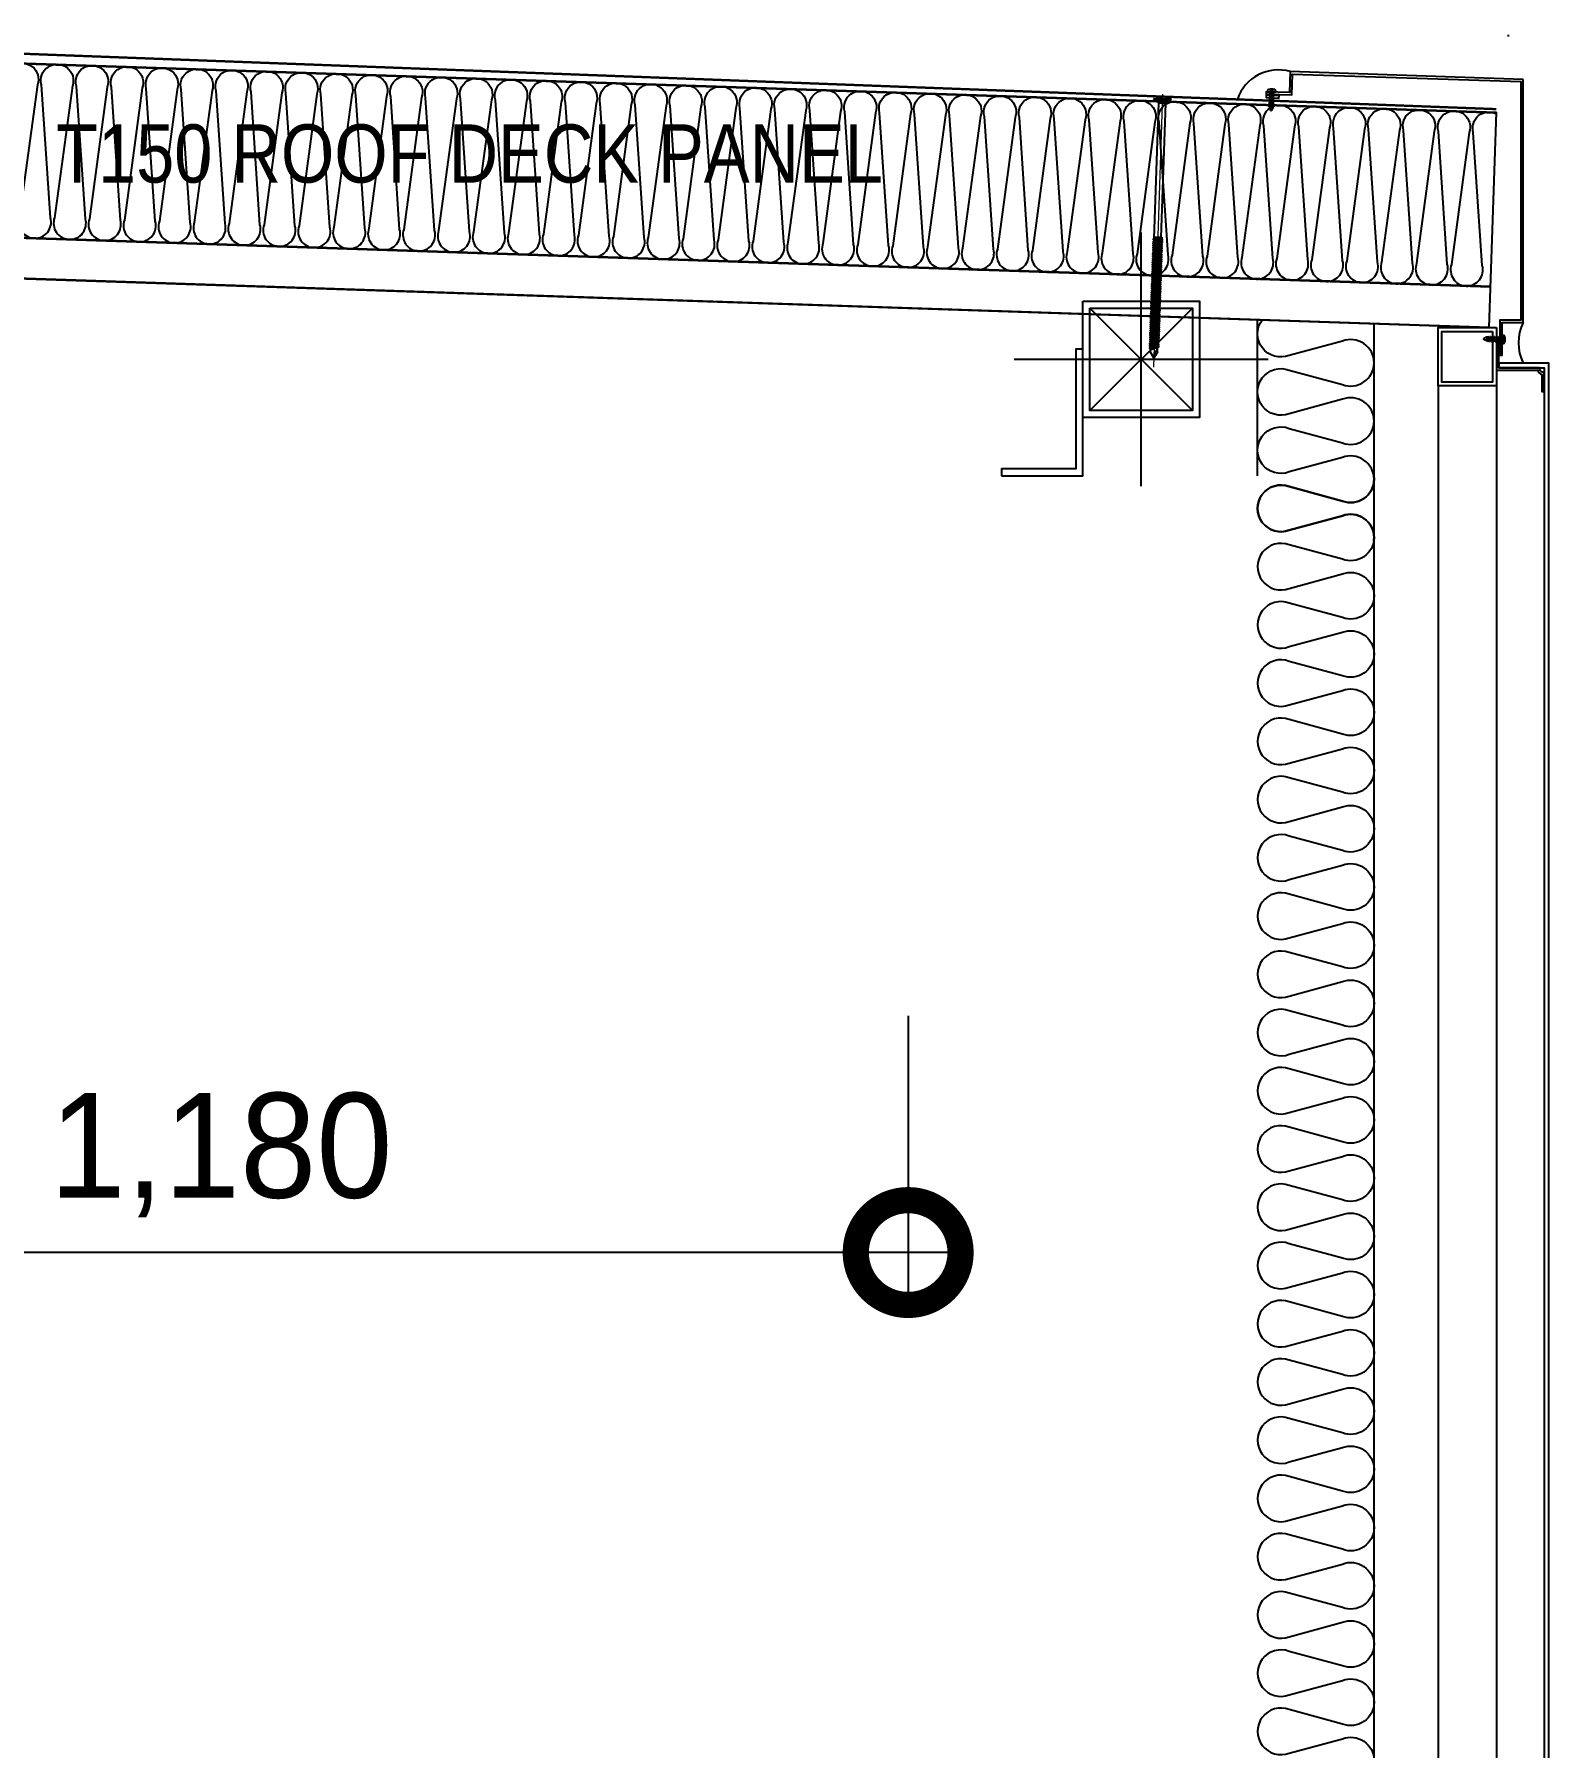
# Model space of a CAD drawing. Header units: millimetres. Extents: x 17311 to 801382, y -242618 to -104888.
# Drawn here: x 290810 to 292111, y -154672 to -153200 of the extents above; entities that cross this region are included whole.
import ezdxf
from ezdxf.enums import TextEntityAlignment as Align

# ---------------------------------------------------------------- set-up
doc = ezdxf.new("R2010")
doc.units = ezdxf.units.MM
doc.header["$LTSCALE"] = 250
doc.linetypes.add('HIDDEN', pattern=[9.525, 6.35, -3.175])
doc.layers.get('Defpoints').update_dxf_attribs({"color": 151})
for name, color, linetype in [('1', 1, 'Continuous'), ('4', 4, 'Continuous'), ('A-ETC-5', 5, 'Continuous'), ('A-ETC-8', 8, 'Continuous'), ('A-FIN', 6, 'Continuous'), ('A-FIN-9', 7, 'Continuous'), ('A-WIN', 4, 'Continuous'), ('BOLT', 8, 'Continuous'), ('DIM', 7, 'Continuous'), ('FLASHING', 3, 'Continuous'), ('ISL', 251, 'Continuous'), ('PANEL', 7, 'Continuous'), ('각파이프', 4, 'Continuous')]:
    doc.layers.add(name, color=color, linetype=linetype)
doc.layers.add('CEN', color=1, linetype='Continuous', lineweight=9)
for name, color, linetype, plot in [('CK', 221, 'Continuous', False), ('NOPLOT', 191, 'Continuous', False), ('NOPLOT-단열', 225, 'Continuous', False)]:
    doc.layers.add(name, color=color, linetype=linetype, plot=plot)
doc.styles.add('Gdim', font='')
doc.styles.get('Gdim').set_extended_font_data('Dotum')
doc.dimstyles.new('Gdim50', dxfattribs={"dimscale": 30, "dimtxt": 3, "dimasz": 6, "dimexe": 1.5, "dimexo": 2, "dimgap": 1, "dimtad": 1, "dimdec": 0, "dimzin": 0, "dimdsep": 46, "dimlunit": 6, "dimtxsty": 'Gdim', "dimblk": 'DOTSMALL', "dimcen": 1.5, "dimdle": 1.5, "dimclrd": 256, "dimclre": 256, "dimclrt": 256, "dimazin": 0, "dimtfac": 1, "dimtdec": 0, "dimtix": 1, "dimtmove": 2, "dimatfit": 3, "dimldrblk": 'DOTSMALL', "dimfxl": 1.5, "dimtolj": 1, "dimtzin": 0, "dimlwd": -1, "dimlwe": -1, "dimarcsym": 1})

# ---------------------------------------------------------------- blocks, each defined once
blk = doc.blocks.new('_DotSmall')
at = {"color": 0, "linetype": 'ByBlock', "const_width": 0.5}
blk.add_lwpolyline([(-0.0625, 0, 1), (0.0625, 0, 1)], format="xyb", close=True, dxfattribs=at)
blk = doc.blocks.new('*D114')
at = {"layer": 'CK', "transparency": 16777216}
for p, q in [((290380.7, -154043.3), (290380.7, -154291.4)), ((291560.7, -154043.3), (291560.7, -154291.4)), ((291605.7, -154246.4), (290335.7, -154246.4))]:
    blk.add_line(p, q, dxfattribs=at)
at = {"layer": 'Defpoints', "color": 0, "transparency": 16777216}
for p in [(290380.7, -153983.3), (291560.7, -153983.3), (290380.7, -154246.4)]:
    blk.add_point(p, dxfattribs=at)
at = {"layer": 'CK', "transparency": 16777216, "xscale": 180, "yscale": 180, "zscale": 180, "rotation": 180}
blk.add_blockref('_DotSmall', (290380.7, -154246.4), dxfattribs=at)
at = {"layer": 'CK', "transparency": 16777216, "xscale": 180, "yscale": 180, "zscale": 180}
blk.add_blockref('_DotSmall', (291560.7, -154246.4), dxfattribs=at)
at = {"layer": 'CK', "transparency": 16777216, "insert": (290970.7, -154162.7), "char_height": 90, "attachment_point": 5, "style": 'Gdim'}
blk.add_mtext('\\A1;1,180', dxfattribs=at)
blk = doc.blocks.new('A$Cae507117')
at = {"layer": 'A-ETC-8'}
for points in [[(-50, 0), (-50, -50), (0, -50), (0, 0)], [(-46.8, -3.2), (-46.8, -46.8), (-3.2, -46.8), (-3.2, -3.2)]]:
    blk.add_lwpolyline(points, close=True, dxfattribs=at)
blk = doc.blocks.new('sq100')
at = {"layer": 'A-WIN', "color": 1}
for p, q in [((6038.6, -597309.5), (6126.6, -597397.5)), ((6126.6, -597309.5), (6038.6, -597397.5))]:
    blk.add_line(p, q, dxfattribs=at)
at = {"layer": 'A-WIN'}
for points in [[(6032.6, -597303.5), (6132.6, -597303.5), (6132.6, -597403.5), (6032.6, -597403.5)], [(6038.6, -597309.5), (6126.6, -597309.5), (6126.6, -597397.5), (6038.6, -597397.5)]]:
    blk.add_lwpolyline(points, close=True, dxfattribs=at)
at = {"layer": 'NOPLOT'}
for p, q in [((6082.6, -597462.5), (6082.6, -597244.5)), ((5973.7, -597353.5), (6191.6, -597353.5))]:
    blk.add_line(p, q, dxfattribs=at)
blk = doc.blocks.new('sb-200 (flat)')
at = {"layer": 'BOLT'}
for p, q in [((-7.7, 210.4), (7.7, 210.4)), ((-3, 206.8), (-7.7, 210.4)), ((-2.7, 206.8), (-7.5, 210.4)), ((-3, 91.3), (-3, 206.8)), ((3, 206.8), (-3, 206.8)), ((2.7, 206.8), (7.5, 210.4)), ((3, 206.8), (7.7, 210.4)), ((3, 90.5), (3, 206.8)), ((4, 87.9), (-4, 91.3)), ((4, 86.1), (-4, 89.5)), ((-3, 91.5), (3, 91.5)), ((-3, 89.5), (-3, 90.5)), ((-3, 89.5), (-3, 90.5)), ((-3, 87.7), (-3, 88.7)), ((4, 89.7), (-0.1, 91.5)), ((3, 88.7), (3, 89.7)), ((4, 84.2), (-4, 87.7)), ((4, 82.4), (-4, 85.8)), ((4, 80.6), (-4, 84)), ((4, 78.7), (-4, 82.2)), ((4, 76.9), (-4, 80.3)), ((4, 75.1), (-4, 78.5)), ((4, 73.2), (-4, 76.7)), ((4, 71.4), (-4, 74.8)), ((-3, 85.8), (-3, 86.9)), ((-3, 84), (-3, 85)), ((-3, 82.2), (-3, 83.2)), ((-3, 80.3), (-3, 81.4)), ((-3, 78.5), (-3, 79.5)), ((-3, 76.7), (-3, 77.7)), ((-3, 74.8), (-3, 75.9)), ((-3, 73), (-3, 74)), ((3, 86.9), (3, 87.9)), ((3, 85), (3, 86.1)), ((3, 83.2), (3, 84.2)), ((3, 81.4), (3, 82.4)), ((3, 81.4), (3, 82.4)), ((3, 79.5), (3, 80.6)), ((3, 77.7), (3, 78.7)), ((3, 75.9), (3, 76.9)), ((3, 74), (3, 75.1)), ((4, 69.6), (-4, 73)), ((4, 67.7), (-4, 71.2)), ((4, 65.9), (-4, 69.3)), ((4, 64.1), (-4, 67.5)), ((4, 62.2), (-4, 65.7)), ((4, 60.4), (-4, 63.8)), ((4, 58.6), (-4, 62)), ((4, 56.7), (-4, 60.2)), ((-3, 71.2), (-3, 72.2)), ((-3, 69.3), (-3, 70.4)), ((-3, 67.5), (-3, 68.5)), ((-3, 65.7), (-3, 66.7)), ((-3, 63.8), (-3, 64.9)), ((-3, 62), (-3, 63)), ((-3, 60.2), (-3, 61.2)), ((-3, 58.3), (-3, 59.4)), ((3, 72.2), (3, 73.2)), ((3, 70.4), (3, 71.4)), ((3, 68.6), (3, 69.6)), ((3, 66.7), (3, 67.7)), ((3, 64.9), (3, 65.9)), ((3, 63.1), (3, 64.1)), ((3, 61.2), (3, 62.2)), ((3, 59.4), (3, 60.4)), ((4, 54.9), (-4, 58.3)), ((4, 53.1), (-4, 56.5)), ((4, 51.2), (-4, 54.7)), ((4, 49.4), (-4, 52.8)), ((4, 47.6), (-4, 51)), ((4, 45.8), (-4, 49.2)), ((4, 43.9), (-4, 47.3)), ((4, 42.1), (-4, 45.5)), ((-3, 56.5), (-3, 57.5)), ((-3, 54.7), (-3, 55.7)), ((-3, 51), (-3, 52)), ((-3, 49.2), (-3, 50.2)), ((-3, 47.3), (-3, 48.4)), ((-3, 45.5), (-3, 46.5)), ((-3, 43.7), (-3, 44.7)), ((3, 57.6), (3, 58.6)), ((3, 55.7), (3, 56.7)), ((3, 53.9), (3, 54.9)), ((3, 52.1), (3, 53.1)), ((3, 50.2), (3, 51.2)), ((3, 48.4), (3, 49.4)), ((3, 46.6), (3, 47.6)), ((3, 44.7), (3, 45.8)), ((4, 40.3), (-4, 43.7)), ((4, 38.4), (-4, 41.8)), ((4, 36.6), (-4, 40)), ((4, 34.8), (-4, 38.2)), ((4, 32.9), (-4, 36.3)), ((4, 31.1), (-4, 34.5)), ((4, 29.3), (-4, 32.7)), ((4, 27.4), (-4, 30.8)), ((-3, 41.8), (-3, 42.9)), ((-3, 40), (-3, 41)), ((-3, 38.2), (-3, 39.2)), ((-3, 36.3), (-3, 37.4)), ((-3, 34.5), (-3, 35.5)), ((-3, 32.7), (-3, 33.7)), ((-3, 30.8), (-3, 31.9)), ((-3, 29), (-3, 30)), ((3, 42.9), (3, 43.9)), ((3, 41.1), (3, 42.1)), ((3, 39.2), (3, 40.3)), ((3, 37.4), (3, 38.4)), ((3, 35.6), (3, 36.6)), ((3, 33.7), (3, 34.8)), ((3, 31.9), (3, 32.9)), ((3, 30.1), (3, 31.1)), ((4, 25.6), (-4, 29)), ((4, 23.8), (-4, 27.2)), ((4, 21.9), (-4, 25.3)), ((4, 20.1), (-4, 23.5)), ((4, 18.3), (-4, 21.7)), ((4, 16.4), (-4, 19.8)), ((4, 14.6), (-4, 18)), ((4, 12.8), (-4, 16.2)), ((-3, 27.2), (-3, 28.2)), ((-3, 25.3), (-3, 26.4)), ((-3, 23.5), (-3, 24.5)), ((-3, 21.7), (-3, 22.7)), ((-3, 19.8), (-3, 20.9)), ((-3, 18), (-3, 19)), ((-3, 16.2), (-3, 17.2)), ((-3, 14.3), (-3, 15.4)), ((3, 28.2), (3, 29.3)), ((3, 26.4), (3, 27.4)), ((3, 24.6), (3, 25.6)), ((3, 22.7), (3, 23.8)), ((3, 20.9), (3, 21.9)), ((3, 19.1), (3, 20.1)), ((3, 17.2), (3, 18.3)), ((3, 15.4), (3, 16.4)), ((4, 10.9), (-4, 14.3)), ((4, 9.1), (-4, 12.5)), ((4, 7.3), (-4, 10.7)), ((4, 5.4), (-4, 8.8)), ((4, 3.6), (-4, 7)), ((4, 1.8), (-4, 5.2)), ((4, -0.1), (-4, 3.3)), ((4, -1.9), (-4, 1.5)), ((-3, 12.5), (-3, 13.5)), ((-3, 10.7), (-3, 11.7)), ((-3, 8.8), (-3, 9.9)), ((-3, 7), (-3, 8)), ((-3, 5.2), (-3, 6.2)), ((-3, 3.3), (-3, 4.4)), ((-3, 1.5), (-3, 2.5)), ((-3, -0.3), (-3, 0.7)), ((4, 7.3), (-0.1, 9)), ((3, 13.6), (3, 14.6)), ((3, 11.7), (3, 12.8)), ((3, 9.9), (3, 10.9)), ((3, 8.1), (3, 9.1)), ((3, 6.2), (3, 7.3)), ((3, 4.4), (3, 5.4)), ((3, 2.6), (3, 3.6)), ((3, 0.7), (3, 1.8)), ((4, -3.7), (-4, -0.3)), ((-1.1, -3.4), (-4, -2.2)), ((-3, -2.2), (-3, -1.1)), ((-3, -7.2), (-3, -3)), ((3, -1.1), (3, -0.1)), ((3, -2.9), (3, -1.9)), ((3, -7.2), (3, -3.7))]:
    blk.add_line(p, q, dxfattribs=at)
at = {"layer": 'BOLT', "linetype": 'HIDDEN'}
for q in [(-0.5, 209.4), (0.5, 209.4)]:
    blk.add_line((0, 210.4), q, dxfattribs=at)
for points in [[(0.5, 209.4), (4.5, 209.4), (4.5, 210.4), (-4.5, 210.4), (-4.5, 209.4), (-0.5, 209.4)], [(0.5, 210.4), (-0.5, 210.4)], [(-0.5, 209.4), (-0.5, 207.4), (0.5, 207.4), (0.5, 209.4)]]:
    blk.add_lwpolyline(points, dxfattribs=at)
at = {"layer": 'BOLT'}
for points in [[(-4, 91.3), (-3, 90.5), (3, 87.9), (4, 87.9), (3, 88.7), (-3, 91.3)], [(-4, 89.5), (-3, 88.7), (3, 86.1), (4, 86.1), (3, 86.9), (-3, 89.5)], [(-0.1, 91.5), (0.9, 90.7), (3, 89.7), (4, 89.7), (3, 90.5), (0.9, 91.5)], [(-4, 87.7), (-3, 86.9), (3, 84.2), (4, 84.2), (3, 85), (-3, 87.7)], [(-4, 85.8), (-3, 85), (3, 82.4), (4, 82.4), (3, 83.2), (-3, 85.8)], [(-4, 84), (-3, 83.2), (3, 80.6), (4, 80.6), (3, 81.4), (-3, 84)], [(-4, 82.2), (-3, 81.4), (3, 78.7), (4, 78.7), (3, 79.5), (-3, 82.2)], [(-4, 80.3), (-3, 79.5), (3, 76.9), (4, 76.9), (3, 77.7), (-3, 80.3)], [(-4, 78.5), (-3, 77.7), (3, 75.1), (4, 75.1), (3, 75.9), (-3, 78.5)], [(-4, 76.7), (-3, 75.9), (3, 73.2), (4, 73.2), (3, 74), (-3, 76.7)], [(-4, 74.8), (-3, 74), (3, 71.4), (4, 71.4), (3, 72.2), (-3, 74.8)], [(-4, 73), (-3, 72.2), (3, 69.6), (4, 69.6), (3, 70.4), (-3, 73)], [(-4, 71.2), (-3, 70.4), (3, 67.7), (4, 67.7), (3, 68.6), (-3, 71.2)], [(-4, 69.3), (-3, 68.5), (3, 65.9), (4, 65.9), (3, 66.7), (-3, 69.3)], [(-4, 67.5), (-3, 66.7), (3, 64.1), (4, 64.1), (3, 64.9), (-3, 67.5)], [(-4, 65.7), (-3, 64.9), (3, 62.2), (4, 62.2), (3, 63.1), (-3, 65.7)], [(-4, 63.8), (-3, 63), (3, 60.4), (4, 60.4), (3, 61.2), (-3, 63.8)], [(-4, 62), (-3, 61.2), (3, 58.6), (4, 58.6), (3, 59.4), (-3, 62)], [(-4, 60.2), (-3, 59.4), (3, 56.7), (4, 56.7), (3, 57.6), (-3, 60.2)], [(-4, 58.3), (-3, 57.5), (3, 54.9), (4, 54.9), (3, 55.7), (-3, 58.3)], [(-4, 56.5), (-3, 55.7), (3, 53.1), (4, 53.1), (3, 53.9), (-3, 56.5)], [(-4, 54.7), (-3, 53.9), (3, 51.2), (4, 51.2), (3, 52.1), (-3, 54.7)], [(-4, 52.8), (-3, 52), (3, 49.4), (4, 49.4), (3, 50.2), (-3, 52.8)], [(-4, 51), (-3, 50.2), (3, 47.6), (4, 47.6), (3, 48.4), (-3, 51)], [(-4, 49.2), (-3, 48.4), (3, 45.8), (4, 45.8), (3, 46.6), (-3, 49.2)], [(-4, 47.3), (-3, 46.5), (3, 43.9), (4, 43.9), (3, 44.7), (-3, 47.3)], [(-4, 45.5), (-3, 44.7), (3, 42.1), (4, 42.1), (3, 42.9), (-3, 45.5)], [(-4, 43.7), (-3, 42.9), (3, 40.3), (4, 40.3), (3, 41.1), (-3, 43.7)], [(-4, 41.8), (-3, 41), (3, 38.4), (4, 38.4), (3, 39.2), (-3, 41.8)], [(-4, 40), (-3, 39.2), (3, 36.6), (4, 36.6), (3, 37.4), (-3, 40)], [(-4, 38.2), (-3, 37.4), (3, 34.8), (4, 34.8), (3, 35.6), (-3, 38.2)], [(-4, 36.3), (-3, 35.5), (3, 32.9), (4, 32.9), (3, 33.7), (-3, 36.3)], [(-4, 34.5), (-3, 33.7), (3, 31.1), (4, 31.1), (3, 31.9), (-3, 34.5)], [(-4, 32.7), (-3, 31.9), (3, 29.3), (4, 29.3), (3, 30.1), (-3, 32.7)], [(-4, 30.8), (-3, 30), (3, 27.4), (4, 27.4), (3, 28.2), (-3, 30.8)], [(-4, 29), (-3, 28.2), (3, 25.6), (4, 25.6), (3, 26.4), (-3, 29)], [(-4, 27.2), (-3, 26.4), (3, 23.8), (4, 23.8), (3, 24.6), (-3, 27.2)], [(-4, 25.3), (-3, 24.5), (3, 21.9), (4, 21.9), (3, 22.7), (-3, 25.3)], [(-4, 23.5), (-3, 22.7), (3, 20.1), (4, 20.1), (3, 20.9), (-3, 23.5)], [(-4, 21.7), (-3, 20.9), (3, 18.3), (4, 18.3), (3, 19.1), (-3, 21.7)], [(-4, 19.8), (-3, 19), (3, 16.4), (4, 16.4), (3, 17.2), (-3, 19.8)], [(-4, 18), (-3, 17.2), (3, 14.6), (4, 14.6), (3, 15.4), (-3, 18)], [(-4, 16.2), (-3, 15.4), (3, 12.8), (4, 12.8), (3, 13.6), (-3, 16.2)], [(-4, 14.3), (-3, 13.5), (3, 10.9), (4, 10.9), (3, 11.7), (-3, 14.3)], [(-4, 12.5), (-3, 11.7), (3, 9.1), (4, 9.1), (3, 9.9), (-3, 12.5)], [(-4, 10.7), (-3, 9.9), (3, 7.3), (4, 7.3), (3, 8.1), (-3, 10.7)], [(-4, 8.8), (-3, 8), (3, 5.4), (4, 5.4), (3, 6.2), (-3, 8.8)], [(-4, 7), (-3, 6.2), (3, 3.6), (4, 3.6), (3, 4.4), (-3, 7)], [(-4, 5.2), (-3, 4.4), (3, 1.8), (4, 1.8), (3, 2.6), (-3, 5.2)], [(-4, 3.3), (-3, 2.5), (3, -0.1), (4, -0.1), (3, 0.7), (-3, 3.3)], [(-4, 1.5), (-3, 0.7), (3, -1.9), (4, -1.9), (3, -1.1), (-3, 1.5)], [(-4, -0.3), (-3, -1.1), (3, -3.7), (4, -3.7), (3, -2.9), (-3, -0.3)], [(-4, -2.2), (-3, -3), (-2.1, -3.4), (-1.1, -3.4), (-2.1, -2.6), (-3, -2.2)]]:
    blk.add_lwpolyline(points, close=True, dxfattribs=at)
for points in [[(-3, 89.9), (-4, 89.5), (-3, 90.3)], [(-3, 88.1), (-4, 87.7), (-3, 88.5)], [(3, 89.3), (4, 89.7), (3, 88.9)], [(3, 89.3), (4, 89.7), (3, 88.9)], [(-3, 86.2), (-4, 85.8), (-3, 86.6)], [(-3, 84.4), (-4, 84), (-3, 84.8)], [(-3, 82.6), (-4, 82.2), (-3, 83)], [(-3, 80.7), (-4, 80.3), (-3, 81.1)], [(-3, 78.9), (-4, 78.5), (-3, 79.3)], [(-3, 77.1), (-4, 76.7), (-3, 77.5)], [(-3, 75.2), (-4, 74.8), (-3, 75.6)], [(-3, 73.4), (-4, 73), (-3, 73.8)], [(3, 87.5), (4, 87.9), (3, 87.1)], [(3, 87.5), (4, 87.9), (3, 87.1)], [(3, 85.7), (4, 86.1), (3, 85.3)], [(3, 85.7), (4, 86.1), (3, 85.3)], [(3, 83.8), (4, 84.2), (3, 83.4)], [(3, 83.8), (4, 84.2), (3, 83.4)], [(3, 82), (4, 82.4), (3, 81.6)], [(3, 82), (4, 82.4), (3, 81.6)], [(3, 80.2), (4, 80.6), (3, 79.8)], [(3, 80.2), (4, 80.6), (3, 79.8)], [(3, 78.3), (4, 78.7), (3, 77.9)], [(3, 78.3), (4, 78.7), (3, 77.9)], [(3, 76.5), (4, 76.9), (3, 76.1)], [(3, 76.5), (4, 76.9), (3, 76.1)], [(3, 74.7), (4, 75.1), (3, 74.3)], [(3, 74.7), (4, 75.1), (3, 74.3)], [(-3, 71.6), (-4, 71.2), (-3, 72)], [(-3, 69.7), (-4, 69.3), (-3, 70.1)], [(-3, 67.9), (-4, 67.5), (-3, 68.3)], [(-3, 66.1), (-4, 65.7), (-3, 66.5)], [(-3, 64.2), (-4, 63.8), (-3, 64.6)], [(-3, 62.4), (-4, 62), (-3, 62.8)], [(-3, 60.6), (-4, 60.2), (-3, 61)], [(-3, 58.7), (-4, 58.3), (-3, 59.1)], [(3, 72.8), (4, 73.2), (3, 72.4)], [(3, 72.8), (4, 73.2), (3, 72.4)], [(3, 71), (4, 71.4), (3, 70.6)], [(3, 71), (4, 71.4), (3, 70.6)], [(3, 69.2), (4, 69.6), (3, 68.8)], [(3, 69.2), (4, 69.6), (3, 68.8)], [(3, 67.3), (4, 67.7), (3, 66.9)], [(3, 67.3), (4, 67.7), (3, 66.9)], [(3, 65.5), (4, 65.9), (3, 65.1)], [(3, 65.5), (4, 65.9), (3, 65.1)], [(3, 63.7), (4, 64.1), (3, 63.3)], [(3, 63.7), (4, 64.1), (3, 63.3)], [(3, 61.8), (4, 62.2), (3, 61.4)], [(3, 61.8), (4, 62.2), (3, 61.4)], [(3, 60), (4, 60.4), (3, 59.6)], [(3, 60), (4, 60.4), (3, 59.6)], [(-3, 56.9), (-4, 56.5), (-3, 57.3)], [(-3, 55.1), (-4, 54.7), (-3, 55.5)], [(-3, 53.2), (-4, 52.8), (-3, 53.6)], [(-3, 51.4), (-4, 51), (-3, 51.8)], [(-3, 49.6), (-4, 49.2), (-3, 50)], [(-3, 47.7), (-4, 47.3), (-3, 48.1)], [(-3, 45.9), (-4, 45.5), (-3, 46.3)], [(-3, 44.1), (-4, 43.7), (-3, 44.5)], [(3, 58.2), (4, 58.6), (3, 57.8)], [(3, 58.2), (4, 58.6), (3, 57.8)], [(3, 56.3), (4, 56.7), (3, 55.9)], [(3, 56.3), (4, 56.7), (3, 55.9)], [(3, 54.5), (4, 54.9), (3, 54.1)], [(3, 54.5), (4, 54.9), (3, 54.1)], [(3, 52.7), (4, 53.1), (3, 52.3)], [(3, 52.7), (4, 53.1), (3, 52.3)], [(3, 50.8), (4, 51.2), (3, 50.4)], [(3, 50.8), (4, 51.2), (3, 50.4)], [(3, 49), (4, 49.4), (3, 48.6)], [(3, 49), (4, 49.4), (3, 48.6)], [(3, 47.2), (4, 47.6), (3, 46.8)], [(3, 47.2), (4, 47.6), (3, 46.8)], [(3, 45.3), (4, 45.8), (3, 44.9)], [(3, 45.3), (4, 45.8), (3, 44.9)], [(-3, 42.2), (-4, 41.8), (-3, 42.6)], [(-3, 40.4), (-4, 40), (-3, 40.8)], [(-3, 38.6), (-4, 38.2), (-3, 39)], [(-3, 36.7), (-4, 36.3), (-3, 37.1)], [(-3, 34.9), (-4, 34.5), (-3, 35.3)], [(-3, 33.1), (-4, 32.7), (-3, 33.5)], [(-3, 31.2), (-4, 30.8), (-3, 31.6)], [(-3, 29.4), (-4, 29), (-3, 29.8)], [(3, 43.5), (4, 43.9), (3, 43.1)], [(3, 43.5), (4, 43.9), (3, 43.1)], [(3, 41.7), (4, 42.1), (3, 41.3)], [(3, 41.7), (4, 42.1), (3, 41.3)], [(3, 39.8), (4, 40.3), (3, 39.4)], [(3, 39.8), (4, 40.3), (3, 39.4)], [(3, 38), (4, 38.4), (3, 37.6)], [(3, 38), (4, 38.4), (3, 37.6)], [(3, 36.2), (4, 36.6), (3, 35.8)], [(3, 36.2), (4, 36.6), (3, 35.8)], [(3, 34.4), (4, 34.8), (3, 33.9)], [(3, 34.4), (4, 34.8), (3, 33.9)], [(3, 32.5), (4, 32.9), (3, 32.1)], [(3, 32.5), (4, 32.9), (3, 32.1)], [(3, 30.7), (4, 31.1), (3, 30.3)], [(3, 30.7), (4, 31.1), (3, 30.3)], [(-3, 27.6), (-4, 27.2), (-3, 28)], [(-3, 25.7), (-4, 25.3), (-3, 26.1)], [(-3, 23.9), (-4, 23.5), (-3, 24.3)], [(-3, 22.1), (-4, 21.7), (-3, 22.5)], [(-3, 20.2), (-4, 19.8), (-3, 20.6)], [(-3, 18.4), (-4, 18), (-3, 18.8)], [(-3, 16.6), (-4, 16.2), (-3, 17)], [(-3, 14.7), (-4, 14.3), (-3, 15.1)], [(3, 28.9), (4, 29.3), (3, 28.4)], [(3, 28.9), (4, 29.3), (3, 28.4)], [(3, 27), (4, 27.4), (3, 26.6)], [(3, 27), (4, 27.4), (3, 26.6)], [(3, 25.2), (4, 25.6), (3, 24.8)], [(3, 25.2), (4, 25.6), (3, 24.8)], [(3, 23.4), (4, 23.8), (3, 23)], [(3, 23.4), (4, 23.8), (3, 23)], [(3, 21.5), (4, 21.9), (3, 21.1)], [(3, 21.5), (4, 21.9), (3, 21.1)], [(3, 19.7), (4, 20.1), (3, 19.3)], [(3, 19.7), (4, 20.1), (3, 19.3)], [(3, 17.9), (4, 18.3), (3, 17.5)], [(3, 17.9), (4, 18.3), (3, 17.5)], [(3, 16), (4, 16.4), (3, 15.6)], [(3, 16), (4, 16.4), (3, 15.6)], [(-3, 12.9), (-4, 12.5), (-3, 13.3)], [(-3, 11.1), (-4, 10.7), (-3, 11.5)], [(-3, 9.2), (-4, 8.8), (-3, 9.6)], [(-3, 7.4), (-4, 7), (-3, 7.8)], [(-3, 5.6), (-4, 5.2), (-3, 6)], [(-3, 3.7), (-4, 3.3), (-3, 4.1)], [(-3, 1.9), (-4, 1.5), (-3, 2.3)], [(-3, 0.1), (-4, -0.3), (-3, 0.5)], [(3, 14.2), (4, 14.6), (3, 13.8)], [(3, 14.2), (4, 14.6), (3, 13.8)], [(3, 12.4), (4, 12.8), (3, 12)], [(3, 12.4), (4, 12.8), (3, 12)], [(3, 10.5), (4, 10.9), (3, 10.1)], [(3, 10.5), (4, 10.9), (3, 10.1)], [(3, 8.7), (4, 9.1), (3, 8.3)], [(3, 8.7), (4, 9.1), (3, 8.3)], [(3, 6.9), (4, 7.3), (3, 6.5)], [(3, 6.9), (4, 7.3), (3, 6.5)], [(3, 6.9), (4, 7.3), (3, 6.5)], [(3, 6.9), (4, 7.3), (3, 6.5)], [(3, 5), (4, 5.4), (3, 4.6)], [(3, 5), (4, 5.4), (3, 4.6)], [(3, 3.2), (4, 3.6), (3, 2.8)], [(3, 3.2), (4, 3.6), (3, 2.8)], [(3, 1.4), (4, 1.8), (3, 1)], [(3, 1.4), (4, 1.8), (3, 1)], [(-3, -1.8), (-4, -2.2), (-3, -1.4)], [(3, -5.2), (-1.1, -3.4), (-3, -4.5), (-0.7, -7), (0, -12)], [(-3, -7.2), (0, -12), (3, -7.2)], [(3, -0.5), (4, -0.1), (3, -0.9)], [(3, -0.5), (4, -0.1), (3, -0.9)], [(3, -2.3), (4, -1.9), (3, -2.7)], [(3, -2.3), (4, -1.9), (3, -2.7)], [(3, -4.1), (4, -3.7), (3, -4.5)], [(3, -4.1), (4, -3.7), (3, -4.5)]]:
    blk.add_lwpolyline(points, dxfattribs=at)
at = {"layer": 'CEN'}
blk.add_line((0, 214.4), (0, -20), dxfattribs=at)
blk = doc.blocks.new('BBCCCVV')
at = {"layer": '1', "ltscale": 0.2}
for p, q in [((-1.5, 0), (-1.5, -1.3)), ((1.5, 0), (1.5, -0.7)), ((-2, -1.5), (-1.5, -1.3)), ((-2, -1.5), (2, -2.1)), ((-2, -1.6), (-1.5, -1.8)), ((-2, -1.6), (1.9, -2.2)), ((-2, -2.7), (-1.5, -2.5)), ((-2, -2.7), (2, -3.4)), ((-2, -2.8), (-1.5, -3)), ((-2, -2.8), (1.9, -3.5)), ((-2, -3.9), (-1.5, -3.7)), ((-2, -3.9), (2, -4.6)), ((-2, -4), (-1.5, -4.2)), ((-2, -4), (1.9, -4.7)), ((-2, -5.2), (-1.5, -5)), ((-2, -5.2), (2, -5.8)), ((-2, -5.3), (-1.5, -5.5)), ((-2, -5.3), (1.9, -5.9)), ((-2, -6.4), (-1.5, -6.2)), ((-2, -6.4), (2, -7.1)), ((-2, -6.5), (-1.5, -6.7)), ((-2, -6.5), (1.9, -7.2)), ((-2, -7.6), (-1.5, -7.4)), ((-2, -7.6), (2, -8.3)), ((-2, -7.7), (-1.5, -7.9)), ((-2, -7.7), (1.9, -8.4)), ((-2, -8.9), (-1.5, -8.7)), ((-2, -8.9), (2, -9.5)), ((-2, -9), (-1.5, -9.2)), ((-2, -9), (1.9, -9.6)), ((-2, -10.1), (-1.5, -9.9)), ((-2, -10.1), (2, -10.8)), ((-2, -10.2), (-1.5, -10.4)), ((-2, -10.2), (1.9, -10.9)), ((-2, -11.3), (-1.5, -11.1)), ((-2, -11.3), (2, -12)), ((-2, -11.4), (-1.5, -11.6)), ((-2, -11.4), (1.9, -12.1)), ((-2, -12.6), (-1.5, -12.4)), ((-2, -12.6), (1.5, -13.2)), ((-2, -12.7), (-1.5, -12.9)), ((-2, -12.7), (1.3, -13.2)), ((-1.5, -1.3), (1.5, -1.9)), ((-1.5, -1.8), (-1.5, -2.5)), ((-1.5, -1.8), (1.5, -2.4)), ((-1.5, -2.5), (1.5, -3.1)), ((-1.5, -3), (-1.5, -3.7)), ((-1.5, -3), (1.5, -3.6)), ((-1.5, -3.7), (1.5, -4.4)), ((-1.5, -4.2), (-1.5, -5)), ((-1.5, -4.2), (1.5, -4.9)), ((-1.5, -5), (1.5, -5.6)), ((-1.5, -5.5), (-1.5, -6.2)), ((-1.5, -5.5), (1.5, -6.1)), ((-1.5, -6.2), (1.5, -6.8)), ((-1.5, -6.7), (-1.5, -7.4)), ((-1.5, -6.7), (1.5, -7.3)), ((-1.5, -7.4), (1.5, -8.1)), ((-1.5, -7.9), (-1.5, -8.7)), ((-1.5, -7.9), (1.5, -8.6)), ((-1.5, -8.7), (1.5, -9.3)), ((-1.5, -9.2), (-1.5, -9.9)), ((-1.5, -9.2), (1.5, -9.8)), ((-1.5, -9.9), (1.5, -10.5)), ((-1.5, -10.4), (-1.5, -11.1)), ((-1.5, -10.4), (1.5, -11)), ((-1.5, -11.1), (1.5, -11.8)), ((-1.5, -11.6), (-1.5, -12.4)), ((-1.5, -11.6), (1.5, -12.3)), ((-1.5, -12.4), (1.5, -13)), ((-1.5, -12.9), (-1.5, -13.4)), ((-1.5, -12.9), (0, -13.2)), ((-1.5, -13.4), (-0.4, -15.8)), ((-0.1, -0.5), (2, -0.9)), ((-0.1, -0.5), (1.5, -0.7)), ((-0.1, -0.7), (1.9, -1)), ((-0.1, -0.7), (1.5, -1.2)), ((1.5, -13.2), (0, -13.2)), ((1.5, -13.4), (0.4, -15.8)), ((2, -0.8), (1.5, -0.7)), ((2, -1), (1.5, -1.2)), ((1.5, -1.2), (1.5, -1.9)), ((2, -2.1), (1.5, -1.9)), ((2, -2.2), (1.5, -2.4)), ((1.5, -2.4), (1.5, -3.1)), ((2, -3.3), (1.5, -3.1)), ((2, -3.4), (1.5, -3.6)), ((1.5, -3.6), (1.5, -4.4)), ((2, -4.6), (1.5, -4.4)), ((2, -4.7), (1.5, -4.9)), ((1.5, -4.9), (1.5, -5.6)), ((2, -5.8), (1.5, -5.6)), ((2, -5.9), (1.5, -6.1)), ((1.5, -6.1), (1.5, -6.8)), ((2, -7), (1.5, -6.8)), ((2, -7.1), (1.5, -7.3)), ((1.5, -7.3), (1.5, -8.1)), ((2, -8.3), (1.5, -8.1)), ((2, -8.4), (1.5, -8.6)), ((1.5, -8.6), (1.5, -9.3)), ((2, -9.5), (1.5, -9.3)), ((2, -9.6), (1.5, -9.8)), ((1.5, -9.8), (1.5, -10.5)), ((2, -10.7), (1.5, -10.5)), ((2, -10.8), (1.5, -11)), ((1.5, -11), (1.5, -11.8)), ((2, -12), (1.5, -11.8)), ((2, -12.1), (1.5, -12.3)), ((1.5, -12.3), (1.5, -13.4))]:
    blk.add_line(p, q, dxfattribs=at)
blk.add_lwpolyline([(-3.5, 0), (3.5, 0), (3.5, 1, 0.336479), (2.5, 2.2, 0.138717), (-2.5, 2.2, 0.336479), (-3.5, 1)], format="xyb", close=True, dxfattribs=at)
blk.add_lwpolyline([(2.5, 2.2), (2.3, 2), (2.1, 2), (1.8, 1.9), (1.5, 2), (1.3, 2), (1, 2.1), (0.8, 2.1), (0.7, 2.1), (0.6, 2.1), (0.5, 2), (0.5, 1.8), (0.5, 1.6), (0.5, 1.4), (0.5, 1.2), (0.5, 1), (0.5, 0.8), (0.4, 0.7), (0.3, 0.6), (0.1, 0.6), (0, 0.5), (-0.1, 0.6), (-0.3, 0.6), (-0.4, 0.7), (-0.5, 0.8), (-0.5, 1), (-0.5, 1.2), (-0.5, 1.4), (-0.5, 1.6), (-0.5, 1.8), (-0.5, 2), (-0.6, 2.1), (-0.7, 2.1), (-0.8, 2.1), (-1, 2.1), (-1.3, 2), (-1.5, 2), (-1.8, 1.9), (-2.1, 2), (-2.3, 2), (-2.5, 2.2)], dxfattribs=at)
for centre, radius, start, end in [((-1.9, -1.5), 0.0925, 150.0754, 220.1339), ((-1.9, -2.8), 0.0925, 150.0754, 220.1339), ((-1.9, -4), 0.0925, 150.0754, 220.1339), ((-1.9, -5.2), 0.0925, 150.0754, 220.1339), ((-1.9, -6.5), 0.0925, 150.0754, 220.1339), ((-1.9, -7.7), 0.0925, 150.0754, 220.1339), ((-1.9, -8.9), 0.0925, 150.0754, 220.1339), ((-1.9, -10.2), 0.0925, 150.0754, 220.1339), ((-1.9, -11.4), 0.0925, 150.0754, 220.1339), ((-1.9, -12.6), 0.0925, 150.0754, 220.1339), ((0, -0.6), 0.0602, 110.6851, 229.2729), ((1.9, -0.9), 0.0925, 330.0754, 40.1339), ((1.9, -2.2), 0.0925, 330.0754, 40.1339), ((1.9, -3.4), 0.0925, 330.0754, 40.1339), ((1.9, -4.6), 0.0925, 330.0754, 40.1339), ((1.9, -5.8), 0.0925, 330.0754, 40.1339), ((1.9, -7.1), 0.0925, 330.0754, 40.1339), ((1.9, -8.3), 0.0925, 330.0754, 40.1339), ((1.9, -9.5), 0.0925, 330.0754, 40.1339), ((1.9, -10.8), 0.0925, 330.0754, 40.1339), ((1.9, -12), 0.0925, 330.0754, 40.1339), ((0, -15.5), 0.46, 215.1627, 324.8373)]:
    blk.add_arc(centre, radius, start, end, dxfattribs=at)
blk = doc.blocks.new('A$Cda397434')
at = {"layer": '4', "const_width": 2}
blk.add_lwpolyline([(2421.5, -271.9), (4105, -335.2)], dxfattribs=at)
at = {"layer": '4'}
blk.add_arc((3917.8, -338.6), 37.1, 73.8456, 161.4876, dxfattribs=at)
at = {"layer": 'A-ETC-8'}
blk.add_arc((4163.5, -535.8), 39.6, 153.7792, 206.2208, dxfattribs=at)
at = {"layer": 'FLASHING'}
blk.add_lwpolyline([(4128, -309.7), (3928.1, -303), (3927.5, -321), (3907.5, -320.3), (3907.4, -325.3), (3918.3, -325.7), (3918.4, -323.7), (3908.4, -323.3), (3908.5, -322.3), (3929.4, -323), (3930, -305.1), (4126, -311.6), (4126, -516.3), (4108, -516.3), (4108, -535.3), (4108, -545.3), (4107, -545.3), (4107, -535.3), (4105, -535.3), (4105, -546.3), (4110, -546.3), (4110, -535.3), (4110, -518.3), (4128, -518.3)], close=True, dxfattribs=at)
at = {"layer": 'ISL'}
blk.add_lwpolyline([(2825.9, -313.4, -1.372593), (2852.4, -314.3), (2837.1, -427.5, 0.509267), (2849.8, -446.1, 0.509267), (2863.6, -428.4), (2855.9, -314.4, -1.372593), (2882.4, -315.3), (2867.1, -428.5, 0.509267), (2879.8, -447.1, 0.509267), (2893.6, -429.4), (2885.9, -315.4, -1.372593), (2912.4, -316.3), (2897.1, -429.5, 0.509267), (2909.7, -448.1, 0.509267), (2923.6, -430.4), (2915.9, -316.4, -1.372593), (2942.4, -317.3), (2927.1, -430.5, 0.509267), (2939.7, -449.1, 0.509267), (2953.6, -431.4), (2945.9, -317.4, -1.372593), (2972.3, -318.3), (2957.1, -431.5, 0.509267), (2969.7, -450.1, 0.509267), (2983.5, -432.4), (2975.9, -318.4, -1.372593), (3002.3, -319.3), (2987.1, -432.5, 0.509267), (2999.7, -451.1, 0.509267), (3013.5, -433.4), (3005.8, -319.4, -1.372593), (3032.3, -320.3), (3017, -433.5, 0.509267), (3029.7, -452.1, 0.509267), (3043.5, -434.4), (3035.8, -320.4, -1.372593), (3062.3, -321.3), (3047, -434.5, 0.509267), (3059.7, -453.1, 0.509267), (3073.5, -435.4), (3065.8, -321.4, -1.372593), (3092.3, -322.3), (3077, -435.5, 0.509267), (3089.6, -454.1, 0.509267), (3103.5, -436.4), (3095.8, -322.4, -1.372593), (3122.3, -323.3), (3107, -436.5, 0.509267), (3119.6, -455.1, 0.509267), (3133.5, -437.4), (3125.8, -323.4, -1.372593), (3152.2, -324.3), (3137, -437.5, 0.509267), (3149.6, -456.1, 0.509267), (3163.4, -438.4), (3155.8, -324.4, -1.372593), (3182.2, -325.3), (3167, -438.5, 0.509267), (3179.6, -457.1, 0.509267), (3193.4, -439.4), (3185.7, -325.4, -1.372593), (3212.2, -326.3), (3196.9, -439.5, 0.509267), (3209.6, -458.1, 0.509267), (3223.4, -440.4), (3215.7, -326.4, -1.372593), (3242.2, -327.3), (3226.9, -440.5, 0.509267), (3239.6, -459.1, 0.509267), (3253.4, -441.4), (3245.7, -327.4, -1.372593), (3272.2, -328.3), (3256.9, -441.5, 0.509267), (3269.5, -460.1, 0.509267), (3283.4, -442.4), (3275.7, -328.4, -1.372593), (3302.2, -329.3), (3286.9, -442.5, 0.509267), (3299.5, -461.1, 0.509267), (3313.4, -443.4), (3305.7, -329.4, -1.372593), (3332.1, -330.3), (3316.9, -443.5, 0.509267), (3329.5, -462.1, 0.509267), (3343.3, -444.4), (3335.7, -330.4, -1.372593), (3362.1, -331.3), (3346.9, -444.5, 0.509267), (3359.5, -463.1, 0.509267), (3373.3, -445.4), (3365.6, -331.4, -1.372593), (3392.1, -332.3), (3376.8, -445.5, 0.509267), (3389.5, -464.1, 0.509267), (3403.3, -446.4), (3395.6, -332.4, -1.372593), (3422.1, -333.3), (3406.8, -446.5, 0.509267), (3419.5, -465.1, 0.509267), (3433.3, -447.4), (3425.6, -333.4, -1.372593), (3452.1, -334.3), (3436.8, -447.5, 0.509267), (3449.4, -466.1, 0.509267), (3463.3, -448.4), (3455.6, -334.4, -1.372593), (3482.1, -335.3), (3466.8, -448.5, 0.509267), (3479.4, -467.1, 0.509267), (3493.3, -449.4), (3485.6, -335.4, -1.372593), (3512, -336.3), (3496.8, -449.5, 0.509267), (3509.4, -468.1, 0.509267), (3523.2, -450.4), (3515.6, -336.4, -1.372593), (3542, -337.3), (3526.8, -450.5, 0.509267), (3539.4, -469.1, 0.509267), (3553.2, -451.4), (3545.5, -337.4, -1.372593), (3572, -338.3), (3556.7, -451.5, 0.509267), (3569.4, -470.1, 0.509267), (3583.2, -452.4), (3575.5, -338.4, -1.372593), (3602, -339.3), (3586.7, -452.5, 0.509267), (3599.4, -471.1, 0.509267), (3613.2, -453.4), (3605.5, -339.4, -1.372593), (3632, -340.3), (3616.7, -453.5, 0.509267), (3629.3, -472.1, 0.509267), (3643.2, -454.4), (3635.5, -340.4, -1.372593), (3662, -341.3), (3646.7, -454.5, 0.509267), (3659.3, -473.1, 0.509267), (3673.2, -455.4), (3665.5, -341.4, -1.372593), (3691.9, -342.3), (3676.7, -455.5, 0.509267), (3689.3, -474.1, 0.509267), (3703.1, -456.4), (3695.5, -342.4, -1.372593), (3721.9, -343.3), (3706.7, -456.5, 0.509267), (3719.3, -475.1, 0.509267), (3733.1, -457.4), (3725.4, -343.4, -1.372593), (3751.9, -344.3), (3736.6, -457.5, 0.509267), (3749.3, -476.1, 0.509267), (3763.1, -458.4), (3755.4, -344.4, -1.372593), (3781.9, -345.3), (3766.6, -458.5, 0.509267), (3779.3, -477.1, 0.509267), (3793.1, -459.4), (3785.4, -345.4, -1.372593), (3811.9, -346.3), (3796.6, -459.5, 0.509267), (3809.2, -478.1, 0.509267), (3823.1, -460.4), (3815.4, -346.4, -1.372593), (3841.9, -347.3), (3826.6, -460.5, 0.509267), (3839.2, -479.1, 0.509267), (3853.1, -461.4), (3845.4, -347.4, -1.372593), (3871.8, -348.3), (3856.6, -461.5, 0.509267), (3869.2, -480.1, 0.509267), (3883, -462.4), (3875.4, -348.4, -1.372593), (3901.8, -349.3), (3886.6, -462.5, 0.509267), (3899.2, -481.1, 0.509267), (3913, -463.4), (3905.3, -349.4, -1.372593), (3931.8, -350.3), (3916.5, -463.5, 0.509267), (3929.2, -482.1, 0.509267), (3943, -464.4), (3935.3, -350.4, -1.372593), (3961.8, -351.3), (3946.5, -464.5, 0.509267), (3959.2, -483.1, 0.509267), (3973, -465.4), (3965.3, -351.4, -1.372593), (3991.8, -352.3), (3976.5, -465.5, 0.509267), (3989.1, -484.1, 0.509267), (4003, -466.4), (3995.3, -352.4, -1.372593), (4021.8, -353.3), (4006.5, -466.5, 0.509267), (4019.1, -485.1, 0.509267), (4033, -467.4), (4025.3, -353.4, -1.372593), (4051.7, -354.3), (4036.5, -467.5, 0.509267), (4049.1, -486.1, 0.509267), (4062.9, -468.4), (4055.3, -354.4, -1.372593), (4081.7, -355.3), (4066.5, -468.5, 0.509267), (4079.1, -487.1, 0.509267), (4092.9, -469.4), (4085.2, -355.4, -0.655957), (4105, -339.2, -0.655957)], format="xyb", dxfattribs=at)
at = {"layer": 'PANEL'}
for p, q in [((2425, -281.9), (4105, -337.9)), ((2425, -282.4), (4105, -338.4)), ((2425, -431.5), (4100, -487.3)), ((2425, -432), (4100, -487.8)), ((2425, -466.5), (4098.9, -522.3)), ((2425, -467), (4098.8, -522.8))]:
    blk.add_line(p, q, dxfattribs=at)
blk.add_lwpolyline([(4098.8, -522.8), (4105, -337.9)], dxfattribs=at)
at = {"layer": '각파이프'}
blk.add_lwpolyline([(3680, -650), (3750, -650), (3750, -541.3), (3744, -541.3), (3744, -644), (3680, -644)], close=True, dxfattribs=at)
at = {"xscale": -1, "rotation": 358.0898708853159}
blk.add_blockref('sb-200 (flat)', (3811.3, -536.7), dxfattribs=at)
at = {"layer": 'DIM'}
for p, rotation in [((3912.1, -320.5), 358.0898708852658), ((4110, -533), 268.0898708852658)]:
    blk.add_blockref('BBCCCVV', p, dxfattribs=dict(at, rotation=rotation))
at = {"layer": '각파이프'}
blk.add_blockref('sq100', (-2282.6, 596803.5), dxfattribs=at)
at = {"layer": 'NOPLOT-단열', "style": 'Gdim', "width": 0.9}
blk.add_text('T150 ROOF DECK PANEL', height=50, dxfattribs=at).set_placement((3223.4, -373.3), align=Align.MIDDLE_CENTER)

msp = doc.modelspace()

# ---------------------------------------------------------------- linework, layer by layer
at = {"layer": 'A-ETC-5'}
msp.add_line((292075.9, -153201), (292075.8, -153202.2), dxfattribs=at)
at = {"layer": 'A-ETC-8'}
for p, q in [((292015.7, -153502.3), (292015.7, -158704.5)), ((292065.7, -153502.3), (292065.7, -158704.5))]:
    msp.add_line(p, q, dxfattribs=at)
msp.add_lwpolyline([(292102.7, -153486.8), (292067.7, -153486.8), (292067.7, -153475.8), (292065.7, -153475.8), (292065.7, -153488.8), (292101, -153488.8, 0.226541), (292104.7, -153492.5), (292104.7, -153507.1), (292106.7, -153507.1), (292106.7, -153490.8, -0.414214)], format="xyb", close=True, dxfattribs=at)
at = {"layer": 'A-FIN'}
for points in [[(292110.7, -157772), (292110.7, -153482.8), (292067.7, -153482.8), (292067.7, -153486.8)], [(292067.7, -153486.8), (292106.7, -153486.8), (292106.7, -157768)]]:
    msp.add_lwpolyline(points, dxfattribs=at)
at = {"layer": 'ISL'}
for p, q in [((291860.7, -153579.5), (291860.7, -153445.6)), ((291960.7, -158704.5), (291960.7, -153449))]:
    msp.add_line(p, q, dxfattribs=at)
for points in [[(291960.4, -153635.6, 0.038513), (291960.7, -153632.5, 0.524856), (291933.6, -153613.8), (291887.8, -153626.2, -1.449198), (291887.8, -153588.8), (291933.6, -153601.2, 0.524856), (291960.7, -153582.5, 0.524856), (291933.6, -153563.8), (291887.8, -153576.2, -1.449198), (291887.8, -153538.8), (291933.6, -153551.2, 0.524856), (291960.7, -153532.5, 0.524856), (291933.6, -153513.8), (291887.8, -153526.2, -1.449198), (291887.8, -153488.8), (291933.6, -153501.2, 0.524856), (291960.7, -153482.5, 0.524856), (291933.6, -153463.8), (291887.8, -153476.2, -0.745287), (291864.5, -153445.8, -0.745287)], [(291960.4, -153579.5, -0.038513), (291960.7, -153582.5, -0.524856), (291933.6, -153601.2), (291887.8, -153588.8, 1.449198), (291887.8, -153626.2), (291933.6, -153613.8, -0.524856), (291960.7, -153632.5, -0.524856), (291933.6, -153651.2), (291887.8, -153638.8, 1.449198), (291887.8, -153676.2), (291933.6, -153663.8, -0.524856), (291960.7, -153682.5, -0.524856), (291933.6, -153701.2), (291887.8, -153688.8, 1.449198), (291887.8, -153726.2), (291933.6, -153713.8, -0.524856), (291960.7, -153732.5, -0.524856), (291933.6, -153751.2), (291887.8, -153738.8, 1.449198), (291887.8, -153776.2), (291933.6, -153763.8, -0.524856), (291960.7, -153782.5, -0.524856), (291933.6, -153801.2), (291887.8, -153788.8, 1.449198), (291887.8, -153826.2), (291933.6, -153813.8, -0.524856), (291960.7, -153832.5, -0.524856), (291933.6, -153851.2), (291887.8, -153838.8, 1.449198), (291887.8, -153876.2), (291933.6, -153863.8, -0.524856), (291960.7, -153882.5, -0.524856), (291933.6, -153901.2), (291887.8, -153888.8, 1.449198), (291887.8, -153926.2), (291933.6, -153913.8, -0.524856), (291960.7, -153932.5, -0.524856), (291933.6, -153951.2), (291887.8, -153938.8, 1.449198), (291887.8, -153976.2), (291933.6, -153963.8, -0.524856), (291960.7, -153982.5, -0.524856), (291933.6, -154001.2), (291887.8, -153988.8, 1.449198), (291887.8, -154026.2), (291933.6, -154013.8, -0.524856), (291960.7, -154032.5, -0.524856), (291933.6, -154051.2), (291887.8, -154038.8, 1.449198), (291887.8, -154076.2), (291933.6, -154063.8, -0.524856), (291960.7, -154082.5, -0.524856), (291933.6, -154101.2), (291887.8, -154088.8, 1.449198), (291887.8, -154126.2), (291933.6, -154113.8, -0.524856), (291960.7, -154132.5, -0.524856), (291933.6, -154151.2), (291887.8, -154138.8, 1.449198), (291887.8, -154176.2), (291933.6, -154163.8, -0.524856), (291960.7, -154182.5, -0.524856), (291933.6, -154201.2), (291887.8, -154188.8, 1.449198), (291887.8, -154226.2), (291933.6, -154213.8, -0.524856), (291960.7, -154232.5, -0.524856), (291933.6, -154251.2), (291887.8, -154238.8, 1.449198), (291887.8, -154276.2), (291933.6, -154263.8, -0.524856), (291960.7, -154282.5, -0.524856), (291933.6, -154301.2), (291887.8, -154288.8, 1.449198), (291887.8, -154326.2), (291933.6, -154313.8, -0.524856), (291960.7, -154332.5, -0.524856), (291933.6, -154351.2), (291887.8, -154338.8, 1.449198), (291887.8, -154376.2), (291933.6, -154363.8, -0.524856), (291960.7, -154382.5, -0.524856), (291933.6, -154401.2), (291887.8, -154388.8, 1.449198), (291887.8, -154426.2), (291933.6, -154413.8, -0.524856), (291960.7, -154432.5, -0.524856), (291933.6, -154451.2), (291887.8, -154438.8, 1.449198), (291887.8, -154476.2), (291933.6, -154463.8, -0.524856), (291960.7, -154482.5, -0.524856), (291933.6, -154501.2), (291887.8, -154488.8, 1.449198), (291887.8, -154526.2), (291933.6, -154513.8, -0.524856), (291960.7, -154532.5, -0.524856), (291933.6, -154551.2), (291887.8, -154538.8, 1.449198), (291887.8, -154576.2), (291933.6, -154563.8, -0.524856), (291960.7, -154582.5, -0.524856), (291933.6, -154601.2), (291887.8, -154588.8, 1.449198), (291887.8, -154626.2), (291933.6, -154613.8, -0.524856), (291960.7, -154632.5, -0.524856), (291933.6, -154651.2), (291887.8, -154638.8, 1.449198), (291887.8, -154676.2), (291933.6, -154663.8, -0.524856), (291960.7, -154682.5, -0.524856)]]:
    msp.add_lwpolyline(points, format="xyb", dxfattribs=at)

# ---------------------------------------------------------------- block references
at = {"layer": 'A-ETC-8', "xscale": -1}
msp.add_blockref('A$Cae507117', (292015.7, -153452.3), dxfattribs=at)
at = {"layer": 'A-FIN-9'}
msp.add_blockref('A$Cda397434', (287960.7, -152929.5), dxfattribs=at)

# ---------------------------------------------------------------- dimensions: what is measured, and where the dimension line sits
at = {"layer": 'CK'}
dim = msp.add_linear_dim(base=(290380.7, -154246.4), p1=(291560.7, -153983.3), p2=(290380.7, -153983.3), dimstyle='Gdim50', dxfattribs=at)
dim.commit()
dim.dimension.update_dxf_attribs({"geometry": '*D114', "text_midpoint": (290970.7, -154162.7)})

doc.saveas('drawing.dxf')
